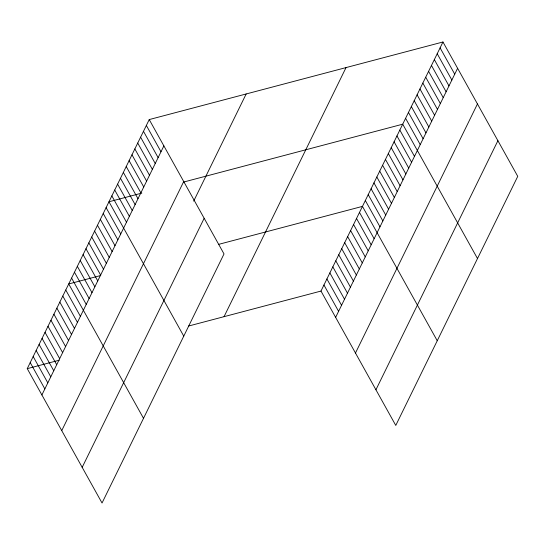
<?xml version="1.0" encoding="UTF-8"?>
<svg xmlns="http://www.w3.org/2000/svg" width="545" height="545" viewBox="0 0 545 545"><rect width="100%" height="100%" fill="white"/><g stroke="black" fill="none" stroke-linecap="round" stroke-linejoin="round"><path stroke-width="0.82" d="M149.228 119.573L224.015 253.936L102.038 503.008L27.25 368.645L149.228 119.573L442.962 41.992L517.75 176.355L395.772 425.427L320.985 291.064L442.962 41.992M41.897 394.955L163.875 145.883M61.742 430.611L183.72 181.54M193.686 201.119L246.163 93.972M82.186 467.351L204.171 218.279M224.049 316.665L346.034 67.594M335.631 317.374L457.609 68.302M355.476 353.031L477.454 103.959M375.927 389.77L497.905 140.699M141.823 193.094L108.973 201.766L183.76 336.129M183.481 182.091L402.714 124.185L477.495 258.548M100.764 275.498L68.725 283.959L143.512 418.322M218.62 244.371L362.459 206.378L437.247 340.741M27.25 368.645L59.296 360.184M188.495 326.06L320.985 291.064M440.088 47.865L454.734 74.174M437.213 53.73L451.859 80.04M434.338 59.603L448.985 85.912M431.463 65.475L446.11 91.785M428.588 71.347L443.235 97.657M425.713 77.22L440.353 103.53M422.838 83.085L437.478 109.395M419.963 88.958L434.603 115.267M417.089 94.83L431.729 121.14M414.214 100.702L428.854 127.012M411.339 106.575L425.979 132.885M408.464 112.44L423.104 138.75M405.589 118.313L420.229 144.623M399.832 130.057L414.479 156.367M396.958 135.93L411.604 162.24M394.083 141.795L408.73 168.105M391.208 147.668L405.855 173.978M388.333 153.54L402.98 179.85M385.458 159.412L400.105 185.722M382.583 165.285L397.23 191.588M379.708 171.15L394.355 197.46M376.833 177.023L391.48 203.333M373.959 182.895L388.605 209.205M371.084 188.768L385.731 215.077M368.209 194.64L382.849 220.943M365.334 200.506L379.974 226.815M359.496 212.427L374.143 238.737M356.532 218.477L371.179 244.787M353.569 224.526L368.216 250.836M350.605 230.576L365.252 256.886M347.649 236.625L362.289 262.935M344.685 242.675L359.325 268.985M341.722 248.724L356.362 275.027M338.758 254.767L353.405 281.077M335.795 260.817L350.442 287.126M332.832 266.866L347.478 293.176M329.875 272.916L344.515 299.225M326.911 278.965L341.552 305.275M323.948 285.015L338.588 311.324M146.353 125.445L161 151.755M143.478 131.318L158.125 157.621M140.603 137.183L155.243 163.493M137.728 143.056L152.368 169.366M134.853 148.928L149.494 175.238M131.979 154.8L146.619 181.11M129.104 160.673L143.744 186.976M126.229 166.538L140.869 192.848M123.354 172.411L137.994 198.721M120.479 178.283L135.119 204.593M117.604 184.155L132.244 210.465M114.729 190.021L129.369 216.331M111.848 195.893L126.495 222.203M106.098 207.638L120.745 233.948M103.223 213.511L117.87 239.82M100.348 219.376L114.995 245.686M97.473 225.249L112.12 251.558M94.598 231.121L109.245 257.431M91.723 236.993L106.37 263.303M88.849 242.866L103.495 269.175M85.974 248.731L100.621 275.041M83.099 254.604L97.746 280.913M80.224 260.476L94.864 286.786M77.349 266.348L91.989 292.658M74.474 272.221L89.114 298.531M71.599 278.086L86.239 304.396M65.761 290.008L80.401 316.318M62.798 296.058L77.445 322.368M59.834 302.107L74.481 328.417M56.871 308.157L71.518 334.466M53.914 314.206L68.554 340.516M50.951 320.256L65.591 346.566M47.987 326.305L62.627 352.615M45.024 332.355L59.671 358.658M42.06 338.397L56.707 364.707M39.097 344.447L53.744 370.757M36.14 350.496L50.78 376.806M33.177 356.546L47.817 382.856M30.213 362.595L44.854 388.905"/></g></svg>
